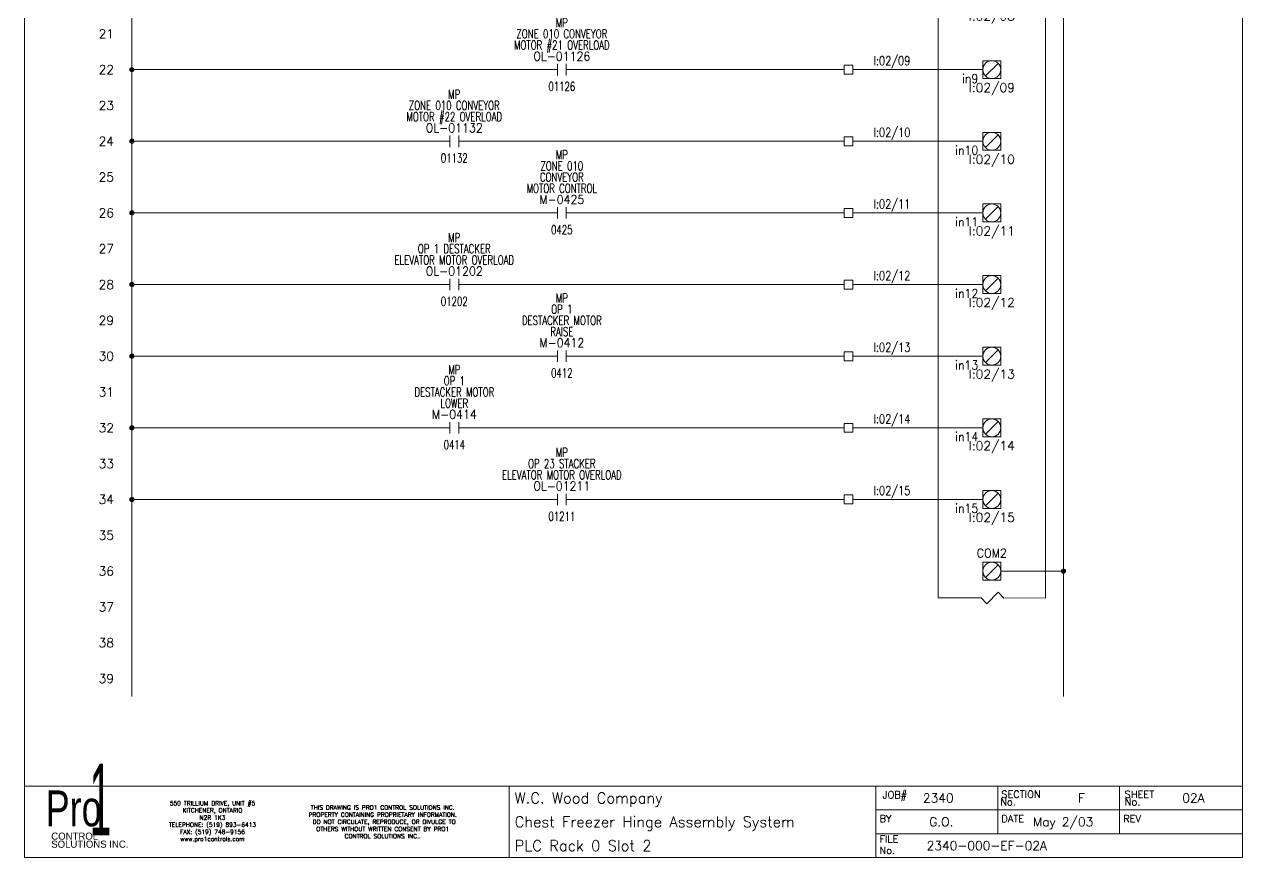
# Model space of a CAD drawing. Header units: inches. Extents: x 0 to 17, y 0 to 23.
# Drawn here: x 0 to 17, y 0 to 11.63 of the extents above; entities that cross this region are included whole.
import ezdxf
from ezdxf.enums import TextEntityAlignment as Align

# ---------------------------------------------------------------- set-up
doc = ezdxf.new("R2010")
doc.units = ezdxf.units.IN
doc.header["$MEASUREMENT"] = 0
doc.layers.get('0').update_dxf_attribs({"lineweight": 5})
for name, color, linetype, lineweight in [('BOARDER', 5, 'Continuous', 5), ('DESC', 1, 'Continuous', 5), ('DESCCHILD', 1, 'Continuous', 5), ('LOC', 252, 'Continuous', 5), ('MISC', 2, 'Continuous', 5), ('SYMS', 7, 'Continuous', 5), ('TAGS', 2, 'Continuous', 5), ('TERMS', 2, 'Continuous', 5), ('Title_Block_Info', 2, 'Continuous', 5), ('WIREFIXED', 3, 'Continuous', 5), ('WIRES', 7, 'Continuous', 5), ('XREFCHILD', 1, 'Continuous', 5)]:
    doc.layers.add(name, color=color, linetype=linetype, lineweight=lineweight)
doc.styles.add('SIVAN', font='sivan.TTF', dxfattribs={"height": 1})
doc.styles.add('STACCO', font='STAC222N.TTF', dxfattribs={"height": 1})
doc.styles.get("Standard").update_dxf_attribs({"font": 'romans.shx'})
doc.styles.add('WD', font='romans.shx')

# ---------------------------------------------------------------- blocks, each defined once
blk = doc.blocks.new('TB_P')
at = {"color": 5}
blk.add_line((6.764, 0), (6.764, 1), dxfattribs=at)
at = {"color": 5, "linetype": 'Continuous'}
blk.add_line((15.283, 1), (15.283, 0.667), dxfattribs=at)
blk.add_lwpolyline([(0, 0), (17, 0), (17, 23), (0, 23)], close=True, dxfattribs=at)
at = {"layer": 'BOARDER', "linetype": 'Continuous'}
for p, q in [((0, 1), (17, 1)), ((0, 1), (0, 0)), ((11.882, 1), (11.882, 0.667)), ((11.882, 1), (11.882, 0)), ((11.882, 1), (11.882, 0)), ((11.882, 1), (11.882, 0)), ((13.583, 1), (13.583, 0.667)), ((11.882, 0.667), (17, 0.667)), ((13.583, 0.667), (13.583, 0.333)), ((15.283, 0.667), (15.283, 0.333)), ((11.882, 0.333), (17, 0.333))]:
    blk.add_line(p, q, dxfattribs=at)
at = {"color": 5, "char_height": 0.06, "attachment_point": 5, "style": 'WD'}
for s, insert, width in [('550 TRILLIUM DRIVE, UNIT #5\\PKITCHENER, ONTARIO\\PN2R 1K3\\PTELEPHONE: (519) 893-6413\\PFAX: (519) 748-9156\\Pwww.pro1controls.com', (2.625, 0.5), 1.804), ('THIS DRAWING IS PRO1 CONTROL SOLUTIONS INC. PROPERTY CONTAINING PROPRIETARY INFORMATION.  DO NOT CIRCULATE, REPRODUCE, OR DIVULGE TO OTHERS WITHOUT WRITTEN CONSENT BY PRO1 CONTROL SOLUTIONS INC..', (5, 0.5), 2.264)]:
    blk.add_mtext(s, dxfattribs=dict(at, insert=insert, width=width))
at = {"color": 2, "linetype": 'Continuous', "style": 'WD', "flags": 1}
for tag, p in [('REV1_NO', (1.734, 3.29)), ('REV1_BY', (7.303, 3.29)), ('REV1_DATE', (9.562, 3.29)), ('REV2_NO', (1.734, 3.04)), ('REV2_BY', (7.303, 3.04)), ('REV2_DATE', (9.562, 3.04)), ('REV3_NO', (1.734, 2.79)), ('REV3_BY', (7.303, 2.79)), ('REV3_DATE', (9.562, 2.79)), ('REV4_NO', (1.734, 2.54)), ('REV4_BY', (7.303, 2.54)), ('REV4_DATE', (9.562, 2.54)), ('REV5_NO', (1.734, 2.29)), ('REV5_BY', (7.303, 2.29)), ('REV5_DATE', (9.562, 2.29)), ('REV6_NO', (1.734, 2.04)), ('REV6_BY', (7.303, 2.04)), ('REV6_DATE', (9.562, 2.04)), ('REV7_NO', (1.734, 1.79)), ('REV7_BY', (7.303, 1.79)), ('REV7_DATE', (9.562, 1.79)), ('REV8_NO', (1.734, 1.54)), ('REV8_BY', (7.303, 1.54)), ('REV8_DATE', (9.562, 1.54)), ('REV9_NO', (1.734, 1.29)), ('REV9_BY', (7.303, 1.29)), ('REV9_DATE', (9.562, 1.29))]:
    blk.add_attdef(tag, text='', height=0.15, dxfattribs=at).set_placement(p, align=Align.MIDDLE_CENTER)
for tag, p in [('REV1_CHANGE', (2.292, 3.29)), ('REV2_CHANGE', (2.292, 3.04)), ('REV3_CHANGE', (2.292, 2.79)), ('REV4_CHANGE', (2.292, 2.54)), ('REV5_CHANGE', (2.292, 2.29)), ('REV6_CHANGE', (2.292, 2.04)), ('REV7_CHANGE', (2.292, 1.79)), ('REV8_CHANGE', (2.292, 1.54)), ('REV9_CHANGE', (2.292, 1.29))]:
    blk.add_attdef(tag, text='', height=0.15, dxfattribs=at).set_placement(p, align=Align.MIDDLE_LEFT)
at = {"layer": 'BOARDER', "lineweight": 0}
for s, height, style, width, p in [('1', 1, 'SIVAN', 0.4, (1.062, 0.812)), ('Pro', 0.5, 'STACCO', 0.75, (0.688, 0.688))]:
    blk.add_text(s, height=height, dxfattribs=dict(at, style=style, width=width)).set_placement(p, align=Align.MIDDLE_CENTER)
at = {"layer": 'BOARDER', "linetype": 'Continuous', "style": 'WD'}
for s, p in [('JOB#', (11.976, 0.827)), ('SECTION', (13.633, 0.835)), ('SHEET', (15.354, 0.834)), ('No.', (13.617, 0.729)), ('No.', (15.354, 0.729)), ('BY', (11.933, 0.493)), ('DATE', (13.634, 0.493)), ('REV', (15.334, 0.493)), ('FILE', (11.932, 0.21)), ('No.', (11.932, 0.052))]:
    blk.add_text(s, height=0.1, dxfattribs=at).set_placement(p)
at = {"layer": 'BOARDER', "lineweight": 0, "style": 'STACCO'}
for s, p in [('CONTROL', (0.375, 0.3)), ('SOLUTIONS INC.', (0.375, 0.188))]:
    blk.add_text(s, height=0.1, dxfattribs=at).set_placement(p, align=Align.MIDDLE_LEFT)
at = {"layer": 'Title_Block_Info', "ltscale": 0.1}
for tag, p in [('CUSTOMER', (6.842, 0.833)), ('JOB DESCRIPTION LINE', (6.842, 0.5)), ('DRAWING DESCRIPTION', (6.842, 0.167))]:
    blk.add_attdef(tag, text='', height=0.15, dxfattribs=at).set_placement(p, align=Align.MIDDLE_LEFT)
at = {"layer": 'Title_Block_Info', "ltscale": 0.1, "style": 'WD'}
for tag, p in [('JOB #', (12.752, 0.833)), ('SEC. NO.', (14.75, 0.833)), ('SHT. NO.', (16.312, 0.833)), ('NAME', (12.795, 0.5)), ('DATE', (14.496, 0.5)), ('REV', (16.194, 0.5))]:
    blk.add_attdef(tag, text='', height=0.125, dxfattribs=at).set_placement(p, align=Align.MIDDLE_CENTER)
blk.add_attdef('FILE NUMBER', text='', height=0.125, dxfattribs=at).set_placement((12.591, 0.167), align=Align.MIDDLE_LEFT)
blk = doc.blocks.new('PLCIO_E9B3')
at = {"layer": 'SYMS'}
for p, q in [((0.75, 0.5), (-0.75, 0.5)), ((-0.75, 0.5), (-0.75, -17.375)), ((0.75, -17.375), (0.75, 0.5)), ((-0.125, 0.125), (0.125, 0.125)), ((-0.125, -0.125), (-0.125, 0.125)), ((0.088, 0.088), (-0.088, -0.088)), ((0.125, 0.125), (0.125, -0.125)), ((0.125, -0.125), (-0.125, -0.125)), ((-0.125, -0.875), (0.125, -0.875)), ((-0.125, -1.125), (-0.125, -0.875)), ((-0.125, -0.875), (0.125, -0.875)), ((-0.125, -1.125), (-0.125, -0.875)), ((0.088, -0.912), (-0.088, -1.088)), ((0.125, -0.875), (0.125, -1.125)), ((0.125, -0.875), (0.125, -1.125)), ((0.125, -1.125), (-0.125, -1.125)), ((0.125, -1.125), (-0.125, -1.125)), ((-0.125, -1.875), (0.125, -1.875)), ((-0.125, -2.125), (-0.125, -1.875)), ((-0.125, -1.875), (0.125, -1.875)), ((-0.125, -2.125), (-0.125, -1.875)), ((0.088, -1.912), (-0.088, -2.088)), ((0.125, -1.875), (0.125, -2.125)), ((0.125, -1.875), (0.125, -2.125)), ((0.125, -2.125), (-0.125, -2.125)), ((0.125, -2.125), (-0.125, -2.125)), ((-0.125, -2.875), (0.125, -2.875)), ((-0.125, -3.125), (-0.125, -2.875)), ((-0.125, -2.875), (0.125, -2.875)), ((-0.125, -3.125), (-0.125, -2.875)), ((0.125, -2.875), (0.125, -3.125)), ((0.125, -2.875), (0.125, -3.125)), ((0.088, -2.912), (-0.088, -3.088)), ((0.125, -3.125), (-0.125, -3.125)), ((0.125, -3.125), (-0.125, -3.125)), ((-0.125, -3.875), (0.125, -3.875)), ((-0.125, -4.125), (-0.125, -3.875)), ((-0.125, -3.875), (0.125, -3.875)), ((-0.125, -4.125), (-0.125, -3.875)), ((0.125, -3.875), (0.125, -4.125)), ((0.125, -3.875), (0.125, -4.125)), ((0.088, -3.912), (-0.088, -4.088)), ((0.125, -4.125), (-0.125, -4.125)), ((0.125, -4.125), (-0.125, -4.125)), ((-0.125, -4.875), (0.125, -4.875)), ((-0.125, -5.125), (-0.125, -4.875)), ((-0.125, -4.875), (0.125, -4.875)), ((-0.125, -5.125), (-0.125, -4.875)), ((0.088, -4.912), (-0.088, -5.088)), ((0.125, -4.875), (0.125, -5.125)), ((0.125, -4.875), (0.125, -5.125)), ((0.125, -5.125), (-0.125, -5.125)), ((0.125, -5.125), (-0.125, -5.125)), ((-0.125, -5.875), (0.125, -5.875)), ((-0.125, -6.125), (-0.125, -5.875)), ((-0.125, -5.875), (0.125, -5.875)), ((-0.125, -6.125), (-0.125, -5.875)), ((0.088, -5.912), (-0.088, -6.088)), ((0.125, -5.875), (0.125, -6.125)), ((0.125, -5.875), (0.125, -6.125)), ((0.125, -6.125), (-0.125, -6.125)), ((0.125, -6.125), (-0.125, -6.125)), ((-0.125, -6.875), (0.125, -6.875)), ((-0.125, -7.125), (-0.125, -6.875)), ((-0.125, -6.875), (0.125, -6.875)), ((-0.125, -7.125), (-0.125, -6.875)), ((0.088, -6.912), (-0.088, -7.088)), ((0.125, -6.875), (0.125, -7.125)), ((0.125, -6.875), (0.125, -7.125)), ((0.125, -7.125), (-0.125, -7.125)), ((0.125, -7.125), (-0.125, -7.125)), ((-0.125, -7.875), (0.125, -7.875)), ((-0.125, -8.125), (-0.125, -7.875)), ((-0.125, -7.875), (0.125, -7.875)), ((-0.125, -8.125), (-0.125, -7.875)), ((0.088, -7.912), (-0.088, -8.088)), ((0.125, -7.875), (0.125, -8.125)), ((0.125, -7.875), (0.125, -8.125)), ((0.125, -8.125), (-0.125, -8.125)), ((0.125, -8.125), (-0.125, -8.125)), ((-0.125, -8.875), (0.125, -8.875)), ((-0.125, -9.125), (-0.125, -8.875)), ((-0.125, -8.875), (0.125, -8.875)), ((-0.125, -9.125), (-0.125, -8.875)), ((0.088, -8.912), (-0.088, -9.088)), ((0.125, -8.875), (0.125, -9.125)), ((0.125, -8.875), (0.125, -9.125)), ((0.125, -9.125), (-0.125, -9.125)), ((0.125, -9.125), (-0.125, -9.125)), ((-0.125, -9.875), (0.125, -9.875)), ((-0.125, -10.125), (-0.125, -9.875)), ((-0.125, -9.875), (0.125, -9.875)), ((-0.125, -10.125), (-0.125, -9.875)), ((0.088, -9.912), (-0.088, -10.088)), ((0.125, -9.875), (0.125, -10.125)), ((0.125, -9.875), (0.125, -10.125)), ((0.125, -10.125), (-0.125, -10.125)), ((0.125, -10.125), (-0.125, -10.125)), ((-0.125, -10.875), (0.125, -10.875)), ((-0.125, -11.125), (-0.125, -10.875)), ((-0.125, -10.875), (0.125, -10.875)), ((-0.125, -11.125), (-0.125, -10.875)), ((0.125, -10.875), (0.125, -11.125)), ((0.125, -10.875), (0.125, -11.125)), ((0.088, -10.912), (-0.088, -11.088)), ((0.125, -11.125), (-0.125, -11.125)), ((0.125, -11.125), (-0.125, -11.125)), ((-0.125, -11.875), (0.125, -11.875)), ((-0.125, -12.125), (-0.125, -11.875)), ((-0.125, -11.875), (0.125, -11.875)), ((-0.125, -12.125), (-0.125, -11.875)), ((0.125, -11.875), (0.125, -12.125)), ((0.125, -11.875), (0.125, -12.125)), ((0.088, -11.912), (-0.088, -12.088)), ((0.125, -12.125), (-0.125, -12.125)), ((0.125, -12.125), (-0.125, -12.125)), ((-0.125, -12.875), (0.125, -12.875)), ((-0.125, -13.125), (-0.125, -12.875)), ((-0.125, -12.875), (0.125, -12.875)), ((-0.125, -13.125), (-0.125, -12.875)), ((0.088, -12.912), (-0.088, -13.088)), ((0.125, -12.875), (0.125, -13.125)), ((0.125, -12.875), (0.125, -13.125)), ((0.125, -13.125), (-0.125, -13.125)), ((0.125, -13.125), (-0.125, -13.125)), ((-0.125, -13.875), (0.125, -13.875)), ((-0.125, -14.125), (-0.125, -13.875)), ((-0.125, -13.875), (0.125, -13.875)), ((-0.125, -14.125), (-0.125, -13.875)), ((0.088, -13.912), (-0.088, -14.088)), ((0.125, -13.875), (0.125, -14.125)), ((0.125, -13.875), (0.125, -14.125)), ((0.125, -14.125), (-0.125, -14.125)), ((0.125, -14.125), (-0.125, -14.125)), ((-0.125, -14.875), (0.125, -14.875)), ((-0.125, -15.125), (-0.125, -14.875)), ((-0.125, -14.875), (0.125, -14.875)), ((-0.125, -15.125), (-0.125, -14.875)), ((0.088, -14.912), (-0.088, -15.088)), ((0.125, -14.875), (0.125, -15.125)), ((0.125, -14.875), (0.125, -15.125)), ((0.125, -15.125), (-0.125, -15.125)), ((0.125, -15.125), (-0.125, -15.125)), ((-0.125, -15.875), (0.125, -15.875)), ((-0.125, -16.125), (-0.125, -15.875)), ((-0.125, -15.875), (0.125, -15.875)), ((-0.125, -16.125), (-0.125, -15.875)), ((0.088, -15.912), (-0.088, -16.088)), ((0.125, -15.875), (0.125, -16.125)), ((0.125, -15.875), (0.125, -16.125)), ((0.125, -16.125), (-0.125, -16.125)), ((0.125, -16.125), (-0.125, -16.125)), ((-0.125, -16.875), (0.125, -16.875)), ((-0.125, -17.125), (-0.125, -16.875)), ((0.088, -16.912), (-0.088, -17.088)), ((0.125, -16.875), (0.125, -17.125)), ((0.125, -17.125), (-0.125, -17.125)), ((-0.07, -17.455), (0.089, -17.296)), ((0.089, -17.296), (0.169, -17.376)), ((-0.75, -17.375), (-0.15, -17.375)), ((-0.15, -17.375), (-0.07, -17.455)), ((0.169, -17.376), (0.75, -17.375))]:
    blk.add_line(p, q, dxfattribs=at)
for centre in [(0, 0), (0, -1), (0, -2), (0, -3), (0, -4), (0, -5), (0, -6), (0, -7), (0, -8), (0, -9), (0, -10), (0, -11), (0, -12), (0, -13), (0, -14), (0, -15), (0, -16), (0, -17)]:
    blk.add_circle(centre, 0.125, dxfattribs=at)
at = {"layer": 'SYMS', "style": 'WD'}
for tag, width, p in [('INST', 0.8, (0, 1.482)), ('LOC', 0.8, (0, 1.312)), ('MFG', 0.8, (0, 1.156)), ('CAT', 0.9, (0, 1)), ('DESC', 0.8, (0, 0.53)), ('TERM01', 0.9, (0, 0.156)), ('TERM02', 0.9, (0, -0.812)), ('TERM03', 0.9, (0, -1.812)), ('TERM04', 0.9, (0, -2.812)), ('TERM05', 0.9, (0, -3.812)), ('TERM06', 0.9, (0, -4.812)), ('TERM07', 0.9, (0, -5.812)), ('TERM08', 0.9, (0, -6.812)), ('TERM09', 0.9, (0, -7.812)), ('TERM10', 0.9, (0, -8.812)), ('TERM11', 0.9, (0, -9.812)), ('TERM12', 0.9, (0, -10.812)), ('TERM13', 0.9, (0, -11.812)), ('TERM14', 0.9, (0, -12.812)), ('TERM15', 0.9, (0, -13.812)), ('TERM16', 0.9, (0, -14.812)), ('TERM17', 0.9, (0, -15.812)), ('TERM18', 0.9, (0, -16.812))]:
    blk.add_attdef(tag, text='', height=0.125, dxfattribs=dict(at, width=width)).set_placement(p, align=Align.CENTER)
at = {"layer": 'SYMS', "linetype": 'Continuous', "style": 'WD', "flags": 9}
blk.add_attdef('ASSYCODE', text='', height=0.01, dxfattribs=at).set_placement((0.23, 1.071), align=Align.CENTER)
at = {"layer": 'SYMS', "style": 'WD'}
for tag, p in [('LINE1', (0, 0.844)), ('LINE2', (0, 0.688)), ('TAG', (0, 0.322))]:
    blk.add_attdef(tag, text='', height=0.125, dxfattribs=at).set_placement(p, align=Align.CENTER)
at = {"layer": 'SYMS', "style": 'WD', "flags": 1}
for tag, p in [('X1TERM01', (0.125, 0)), ('X4TERM02', (-0.125, -1)), ('X4TERM03', (-0.125, -2)), ('X4TERM04', (-0.125, -3)), ('X4TERM05', (-0.125, -4)), ('X4TERM06', (-0.125, -5)), ('X4TERM07', (-0.125, -6)), ('X4TERM08', (-0.125, -7)), ('X4TERM09', (-0.125, -8)), ('X4TERM10', (-0.125, -9)), ('X4TERM11', (-0.125, -10)), ('X4TERM12', (-0.125, -11)), ('X4TERM13', (-0.125, -12)), ('X4TERM14', (-0.125, -13)), ('X4TERM15', (-0.125, -14)), ('X4TERM16', (-0.125, -15)), ('X4TERM17', (-0.125, -16)), ('X1TERM18', (0.125, -17))]:
    blk.add_attdef(tag, p, '', height=0.01, dxfattribs=at)
at = {"layer": 'SYMS', "style": 'WD', "width": 0.9}
for tag, p in [('TERMDESC01', (0.188, -0.062)), ('TERMDESC18', (0.188, -17.062))]:
    blk.add_attdef(tag, text='', height=0.125, dxfattribs=at).set_placement(p, align=Align.TOP_LEFT)
for tag, p in [('DESCA02', (1.25, -0.969)), ('DESCB02', (1.25, -1.125)), ('DESCC02', (1.25, -1.281)), ('DESCD02', (1.25, -1.438)), ('DESCE02', (1.25, -1.594)), ('DESCA03', (1.25, -1.969)), ('DESCB03', (1.25, -2.125)), ('DESCC03', (1.25, -2.281)), ('DESCD03', (1.25, -2.438)), ('DESCE03', (1.25, -2.594)), ('DESCA04', (1.25, -2.969)), ('DESCB04', (1.25, -3.125)), ('DESCC04', (1.25, -3.281)), ('DESCD04', (1.25, -3.438)), ('DESCE04', (1.25, -3.594)), ('DESCA05', (1.25, -3.969)), ('DESCB05', (1.25, -4.125)), ('DESCC05', (1.25, -4.281)), ('DESCD05', (1.25, -4.438)), ('DESCE05', (1.25, -4.594)), ('DESCA06', (1.25, -4.969)), ('DESCB06', (1.25, -5.125)), ('DESCC06', (1.25, -5.281)), ('DESCD06', (1.25, -5.438)), ('DESCE06', (1.25, -5.594)), ('DESCA07', (1.25, -5.969)), ('DESCB07', (1.25, -6.125)), ('DESCC07', (1.25, -6.281)), ('DESCD07', (1.25, -6.438)), ('DESCE07', (1.25, -6.594)), ('DESCA08', (1.25, -6.969)), ('DESCB08', (1.25, -7.125)), ('DESCC08', (1.25, -7.281)), ('DESCD08', (1.25, -7.438)), ('DESCE08', (1.25, -7.594)), ('DESCA09', (1.25, -7.969)), ('DESCB09', (1.25, -8.125)), ('DESCC09', (1.25, -8.281)), ('DESCD09', (1.25, -8.438)), ('DESCE09', (1.25, -8.594)), ('DESCA10', (1.25, -8.969)), ('DESCB10', (1.25, -9.125)), ('DESCC10', (1.25, -9.281)), ('DESCD10', (1.25, -9.438)), ('DESCE10', (1.25, -9.594)), ('DESCA11', (1.25, -9.969)), ('DESCB11', (1.25, -10.125)), ('DESCC11', (1.25, -10.281)), ('DESCD11', (1.25, -10.438)), ('DESCE11', (1.25, -10.594)), ('DESCA12', (1.25, -10.969)), ('DESCB12', (1.25, -11.125)), ('DESCC12', (1.25, -11.281)), ('DESCD12', (1.25, -11.438)), ('DESCE12', (1.25, -11.594)), ('DESCA13', (1.25, -11.969)), ('DESCB13', (1.25, -12.125)), ('DESCC13', (1.25, -12.281)), ('DESCD13', (1.25, -12.438)), ('DESCE13', (1.25, -12.594)), ('DESCA14', (1.25, -12.969)), ('DESCB14', (1.25, -13.125)), ('DESCC14', (1.25, -13.281)), ('DESCD14', (1.25, -13.438)), ('DESCE14', (1.25, -13.594)), ('DESCA15', (1.25, -13.969)), ('DESCB15', (1.25, -14.125)), ('DESCC15', (1.25, -14.281)), ('DESCD15', (1.25, -14.438)), ('DESCE15', (1.25, -14.594)), ('DESCA16', (1.25, -14.969)), ('DESCB16', (1.25, -15.125)), ('DESCC16', (1.25, -15.281)), ('DESCD16', (1.25, -15.438)), ('DESCE16', (1.25, -15.594)), ('DESCA17', (1.25, -15.969)), ('DESCB17', (1.25, -16.125)), ('DESCC17', (1.25, -16.281)), ('DESCD17', (1.25, -16.438)), ('DESCE17', (1.25, -16.594))]:
    blk.add_attdef(tag, p, '', height=0.125, dxfattribs=at)
for tag, p in [('TERMDESC02', (-0.188, -1.062)), ('TERMDESC03', (-0.188, -2.062)), ('TERMDESC04', (-0.188, -3.062)), ('TERMDESC05', (-0.188, -4.062)), ('TERMDESC06', (-0.188, -5.062)), ('TERMDESC07', (-0.188, -6.062)), ('TERMDESC08', (-0.188, -7.062)), ('TERMDESC09', (-0.188, -8.062)), ('TERMDESC10', (-0.188, -9.062)), ('TERMDESC11', (-0.188, -10.062)), ('TERMDESC12', (-0.188, -11.062)), ('TERMDESC13', (-0.188, -12.062)), ('TERMDESC14', (-0.188, -13.062)), ('TERMDESC15', (-0.188, -14.062)), ('TERMDESC16', (-0.188, -15.062)), ('TERMDESC17', (-0.188, -16.062))]:
    blk.add_attdef(tag, text='', height=0.125, dxfattribs=at).set_placement(p, align=Align.TOP_RIGHT)
at = {"layer": 'SYMS', "style": 'WD'}
for tag, p in [('TAGA02', (0, -1.188)), ('TAGA03', (0, -2.188)), ('TAGA04', (0, -3.188)), ('TAGA05', (0, -4.188)), ('TAGA06', (0, -5.188)), ('TAGA07', (0, -6.188)), ('TAGA08', (0, -7.188)), ('TAGA09', (0, -8.188)), ('TAGA10', (0, -9.188)), ('TAGA11', (0, -10.188)), ('TAGA12', (0, -11.188)), ('TAGA13', (0, -12.188)), ('TAGA14', (0, -13.188)), ('TAGA15', (0, -14.188)), ('TAGA16', (0, -15.188)), ('TAGA17', (0, -16.188))]:
    blk.add_attdef(tag, text='', height=0.125, dxfattribs=at).set_placement(p, align=Align.TOP_CENTER)
blk = doc.blocks.new('HOL21I')
at = {"linetype": 'Continuous'}
for p, q in [((-0.062, 0.08), (-0.062, -0.08)), ((0.062, 0.08), (0.062, -0.08))]:
    blk.add_line(p, q, dxfattribs=at)
at = {"style": 'WD'}
for tag, width, p in [('LOC', 0.7, (0, 0.594)), ('DESC1', 0.7, (0, 0.438)), ('DESC2', 0.7, (0, 0.281)), ('TAG2', 0.9, (0, 0.125)), ('XREF', 0.7, (0, -0.297)), ('INST', 0.7, (0, -0.438))]:
    blk.add_attdef(tag, text='', height=0.125, dxfattribs=dict(at, width=width)).set_placement(p, align=Align.CENTER)
for tag, p in [('X2LINK', (0, 0.25)), ('X8LINK', (0, -0.172))]:
    blk.add_attdef(tag, p, '', height=0.01, dxfattribs=at)
for tag, p, flags in [('X4TERM01', (-0.062, 0), 1), ('X1TERM02', (0.062, 0), 1), ('FAMILY', (0.097, 0.053), 9), ('CONTACT', (0.097, 0.036), 1)]:
    blk.add_attdef(tag, p, '', height=0.01, dxfattribs=dict(at, flags=flags))
at = {"linetype": 'Continuous', "style": 'WD', "flags": 8}
blk.add_attdef('TERM01', text='', height=0.125, dxfattribs=at).set_placement((-0.125, -0.016), align=Align.TOP_RIGHT)
blk.add_attdef('TERM02', text='', height=0.125, dxfattribs=at).set_placement((0.125, -0.016), align=Align.TOP_LEFT)
blk = doc.blocks.new('WDDOT')
for radius in [0.03, 0.0187, 0.00929]:
    blk.add_circle((0, 0), radius)
blk = doc.blocks.new('HT0_01')
for p, q in [((-0.0625, 0.0625), (0.0625, 0.0625)), ((-0.0625, -0.0625), (-0.0625, 0.0625)), ((0.0625, 0.0625), (0.0625, -0.0625)), ((0.0625, -0.0625), (-0.0625, -0.0625))]:
    blk.add_line(p, q)
at = {"style": 'WD', "flags": 1}
for tag, p in [('X4TERM01', (-0.0625, 0)), ('X2TERM01', (0, 0.0625)), ('X1TERM01', (0.0625, 0)), ('X8TERM01', (0, -0.0625))]:
    blk.add_attdef(tag, p, '', height=0.01, dxfattribs=at)
blk = doc.blocks.new('WD_WNH')
at = {"linetype": 'Continuous', "style": 'WD', "width": 0.8}
blk.add_attdef('WIRENO', text='', height=0.125, dxfattribs=at).set_placement((0, 0.0625), align=Align.CENTER)
blk = doc.blocks.new('HMS21')
at = {"linetype": 'Continuous'}
for p, q in [((-0.062, 0.08), (-0.062, -0.08)), ((0.062, 0.08), (0.062, -0.08))]:
    blk.add_line(p, q, dxfattribs=at)
at = {"style": 'WD'}
for tag, width, p in [('LOC', 0.7, (0, 0.75)), ('DESC1', 0.7, (0, 0.594)), ('DESC2', 0.7, (0, 0.437)), ('DESC3', 0.7, (0, 0.281)), ('TAG2', 0.9, (0, 0.125)), ('XREF', 0.7, (0, -0.297)), ('INST', 0.7, (0, -0.438))]:
    blk.add_attdef(tag, text='', height=0.125, dxfattribs=dict(at, width=width)).set_placement(p, align=Align.CENTER)
for tag, p, flags in [('X4TERM01', (-0.062, 0), 1), ('X1TERM02', (0.062, 0), 1), ('FAMILY', (0.097, 0.053), 9), ('CONTACT', (0.097, 0.036), 1)]:
    blk.add_attdef(tag, p, '', height=0.01, dxfattribs=dict(at, flags=flags))
for tag, p in [('X2LINK', (0, 0.125)), ('X8LINK', (0, -0.125))]:
    blk.add_attdef(tag, p, '', height=0.01, dxfattribs=at)
at = {"linetype": 'Continuous', "style": 'WD', "flags": 8}
blk.add_attdef('TERM01', text='', height=0.125, dxfattribs=at).set_placement((-0.125, -0.031), align=Align.TOP_RIGHT)
blk.add_attdef('TERM02', text='', height=0.125, dxfattribs=at).set_placement((0.125, -0.031), align=Align.TOP_LEFT)

msp = doc.modelspace()

# ---------------------------------------------------------------- linework, layer by layer
at = {"layer": 'WIRES'}
for p, q in [((1.5, 22.25), (1.5, 2.25)), ((14.5, 22.25), (14.5, 2.25)), ((1.5, 11), (7.438, 11)), ((7.563, 11), (11.438, 11)), ((11.562, 11), (13.375, 11)), ((1.5, 10), (5.937, 10)), ((6.062, 10), (11.438, 10)), ((11.562, 10), (13.375, 10)), ((1.5, 9), (7.438, 9)), ((7.563, 9), (11.438, 9)), ((11.562, 9), (13.375, 9)), ((1.5, 8), (5.937, 8)), ((6.062, 8), (11.438, 8)), ((11.562, 8), (13.375, 8)), ((1.5, 7), (7.438, 7)), ((7.563, 7), (11.438, 7)), ((11.562, 7), (13.375, 7)), ((1.5, 6), (5.937, 6)), ((6.062, 6), (11.438, 6)), ((11.562, 6), (13.375, 6)), ((1.5, 5), (7.438, 5)), ((7.563, 5), (11.438, 5)), ((11.562, 5), (13.375, 5)), ((13.625, 4), (14.5, 4))]:
    msp.add_line(p, q, dxfattribs=at)

# ---------------------------------------------------------------- block references
ref = msp.add_blockref('TB_P', (0, 0))
ref.add_attrib('CUSTOMER', 'W.C. Wood Company', dxfattribs={"layer": 'MISC', "ltscale": 0.1, "height": 0.15}).set_placement((6.842, 0.833), align=Align.MIDDLE_LEFT)
ref.add_attrib('JOB DESCRIPTION LINE', 'Chest Freezer Hinge Assembly System', dxfattribs={"layer": 'MISC', "ltscale": 0.1, "height": 0.15}).set_placement((6.842, 0.5), align=Align.MIDDLE_LEFT)
ref.add_attrib('DRAWING DESCRIPTION', 'PLC Rack 0 Slot 2', dxfattribs={"layer": 'MISC', "ltscale": 0.1, "height": 0.15}).set_placement((6.842, 0.167), align=Align.MIDDLE_LEFT)
ref.add_attrib('JOB #', '2340', dxfattribs={"layer": 'MISC', "ltscale": 0.1, "height": 0.125, "style": 'WD'}).set_placement((12.752, 0.833), align=Align.MIDDLE_CENTER)
ref.add_attrib('SEC. NO.', 'F', dxfattribs={"layer": 'MISC', "ltscale": 0.1, "height": 0.125, "style": 'WD'}).set_placement((14.75, 0.833), align=Align.MIDDLE_CENTER)
ref.add_attrib('SHT. NO.', '02A', dxfattribs={"layer": 'MISC', "ltscale": 0.1, "height": 0.125, "style": 'WD'}).set_placement((16.312, 0.833), align=Align.MIDDLE_CENTER)
ref.add_attrib('FILE NUMBER', '2340-000-EF-02A', dxfattribs={"layer": 'MISC', "ltscale": 0.1, "height": 0.125, "style": 'WD'}).set_placement((12.591, 0.167), align=Align.MIDDLE_LEFT)
ref.add_attrib('NAME', 'G.O.', dxfattribs={"layer": 'MISC', "ltscale": 0.1, "height": 0.125, "style": 'WD'}).set_placement((12.795, 0.5), align=Align.MIDDLE_CENTER)
ref.add_attrib('DATE', 'May 2/03', dxfattribs={"layer": 'MISC', "ltscale": 0.1, "height": 0.125, "style": 'WD'}).set_placement((14.496, 0.5), align=Align.MIDDLE_CENTER)
ref = msp.add_blockref('PLCIO_E9B3', (13.5, 21))
ref.add_attrib('TERMDESC01', 'COM1', dxfattribs={"layer": 'TERMS', "height": 0.125, "style": 'WD', "width": 0.9}).set_placement((13.688, 20.938), align=Align.TOP_LEFT)
ref.add_attrib('CAT', '1746-IB32', dxfattribs={"layer": 'MISC', "height": 0.125, "style": 'WD', "width": 0.9}).set_placement((13.5, 22), align=Align.CENTER)
ref.add_attrib('TAG', 'R0/S2', dxfattribs={"layer": 'TAGS', "height": 0.125, "style": 'WD'}).set_placement((13.5, 21.322), align=Align.CENTER)
ref.add_attrib('LINE1', 'RACK 0', dxfattribs={"layer": 'MISC', "height": 0.125, "style": 'WD'}).set_placement((13.5, 21.844), align=Align.CENTER)
ref.add_attrib('DESC', '24VDC INPUTS', dxfattribs={"layer": 'DESC', "height": 0.125, "style": 'WD', "width": 0.8}).set_placement((13.5, 21.53), align=Align.CENTER)
ref.add_attrib('LINE2', 'SLOT 2', dxfattribs={"layer": 'MISC', "height": 0.125, "style": 'WD'}).set_placement((13.5, 21.688), align=Align.CENTER)
ref.add_attrib('MFG', 'AB', dxfattribs={"layer": 'MISC', "height": 0.125, "style": 'WD', "width": 0.8}).set_placement((13.5, 22.156), align=Align.CENTER)
ref.add_attrib('LOC', 'MP', dxfattribs={"layer": 'LOC', "height": 0.125, "style": 'WD', "width": 0.8}).set_placement((13.5, 22.312), align=Align.CENTER)
ref.add_attrib('TAGA02', 'I:02/00', dxfattribs={"layer": 'TAGS', "height": 0.125, "style": 'WD'}).set_placement((13.5, 19.812), align=Align.TOP_CENTER)
ref.add_attrib('TERMDESC02', 'in0', dxfattribs={"layer": 'TERMS', "height": 0.125, "style": 'WD', "width": 0.9}).set_placement((13.312, 19.938), align=Align.TOP_RIGHT)
ref.add_attrib('TAGA03', 'I:02/01', dxfattribs={"layer": 'TAGS', "height": 0.125, "style": 'WD'}).set_placement((13.5, 18.812), align=Align.TOP_CENTER)
ref.add_attrib('TERMDESC03', 'in1', dxfattribs={"layer": 'TERMS', "height": 0.125, "style": 'WD', "width": 0.9}).set_placement((13.312, 18.938), align=Align.TOP_RIGHT)
ref.add_attrib('TAGA04', 'I:02/02', dxfattribs={"layer": 'TAGS', "height": 0.125, "style": 'WD'}).set_placement((13.5, 17.812), align=Align.TOP_CENTER)
ref.add_attrib('TERMDESC04', 'in2', dxfattribs={"layer": 'TERMS', "height": 0.125, "style": 'WD', "width": 0.9}).set_placement((13.312, 17.938), align=Align.TOP_RIGHT)
ref.add_attrib('TAGA05', 'I:02/03', dxfattribs={"layer": 'TAGS', "height": 0.125, "style": 'WD'}).set_placement((13.5, 16.812), align=Align.TOP_CENTER)
ref.add_attrib('TERMDESC05', 'in3', dxfattribs={"layer": 'TERMS', "height": 0.125, "style": 'WD', "width": 0.9}).set_placement((13.312, 16.938), align=Align.TOP_RIGHT)
ref.add_attrib('TAGA06', 'I:02/04', dxfattribs={"layer": 'TAGS', "height": 0.125, "style": 'WD'}).set_placement((13.5, 15.812), align=Align.TOP_CENTER)
ref.add_attrib('TERMDESC06', 'in4', dxfattribs={"layer": 'TERMS', "height": 0.125, "style": 'WD', "width": 0.9}).set_placement((13.312, 15.938), align=Align.TOP_RIGHT)
ref.add_attrib('TAGA07', 'I:02/05', dxfattribs={"layer": 'TAGS', "height": 0.125, "style": 'WD'}).set_placement((13.5, 14.812), align=Align.TOP_CENTER)
ref.add_attrib('TERMDESC07', 'in5', dxfattribs={"layer": 'TERMS', "height": 0.125, "style": 'WD', "width": 0.9}).set_placement((13.312, 14.938), align=Align.TOP_RIGHT)
ref.add_attrib('TAGA08', 'I:02/06', dxfattribs={"layer": 'TAGS', "height": 0.125, "style": 'WD'}).set_placement((13.5, 13.812), align=Align.TOP_CENTER)
ref.add_attrib('TERMDESC08', 'in6', dxfattribs={"layer": 'TERMS', "height": 0.125, "style": 'WD', "width": 0.9}).set_placement((13.312, 13.938), align=Align.TOP_RIGHT)
ref.add_attrib('TAGA09', 'I:02/07', dxfattribs={"layer": 'TAGS', "height": 0.125, "style": 'WD'}).set_placement((13.5, 12.812), align=Align.TOP_CENTER)
ref.add_attrib('TERMDESC09', 'in7', dxfattribs={"layer": 'TERMS', "height": 0.125, "style": 'WD', "width": 0.9}).set_placement((13.312, 12.938), align=Align.TOP_RIGHT)
ref.add_attrib('TAGA10', 'I:02/08', dxfattribs={"layer": 'TAGS', "height": 0.125, "style": 'WD'}).set_placement((13.5, 11.812), align=Align.TOP_CENTER)
ref.add_attrib('TERMDESC10', 'in8', dxfattribs={"layer": 'TERMS', "height": 0.125, "style": 'WD', "width": 0.9}).set_placement((13.312, 11.938), align=Align.TOP_RIGHT)
ref.add_attrib('TAGA11', 'I:02/09', dxfattribs={"layer": 'TAGS', "height": 0.125, "style": 'WD'}).set_placement((13.5, 10.812), align=Align.TOP_CENTER)
ref.add_attrib('TERMDESC11', 'in9', dxfattribs={"layer": 'TERMS', "height": 0.125, "style": 'WD', "width": 0.9}).set_placement((13.312, 10.938), align=Align.TOP_RIGHT)
ref.add_attrib('TAGA12', 'I:02/10', dxfattribs={"layer": 'TAGS', "height": 0.125, "style": 'WD'}).set_placement((13.5, 9.812), align=Align.TOP_CENTER)
ref.add_attrib('TERMDESC12', 'in10', dxfattribs={"layer": 'TERMS', "height": 0.125, "style": 'WD', "width": 0.9}).set_placement((13.312, 9.938), align=Align.TOP_RIGHT)
ref.add_attrib('TAGA13', 'I:02/11', dxfattribs={"layer": 'TAGS', "height": 0.125, "style": 'WD'}).set_placement((13.5, 8.812), align=Align.TOP_CENTER)
ref.add_attrib('TERMDESC13', 'in11', dxfattribs={"layer": 'TERMS', "height": 0.125, "style": 'WD', "width": 0.9}).set_placement((13.312, 8.938), align=Align.TOP_RIGHT)
ref.add_attrib('TAGA14', 'I:02/12', dxfattribs={"layer": 'TAGS', "height": 0.125, "style": 'WD'}).set_placement((13.5, 7.812), align=Align.TOP_CENTER)
ref.add_attrib('TERMDESC14', 'in12', dxfattribs={"layer": 'TERMS', "height": 0.125, "style": 'WD', "width": 0.9}).set_placement((13.312, 7.938), align=Align.TOP_RIGHT)
ref.add_attrib('TAGA15', 'I:02/13', dxfattribs={"layer": 'TAGS', "height": 0.125, "style": 'WD'}).set_placement((13.5, 6.812), align=Align.TOP_CENTER)
ref.add_attrib('TERMDESC15', 'in13', dxfattribs={"layer": 'TERMS', "height": 0.125, "style": 'WD', "width": 0.9}).set_placement((13.312, 6.938), align=Align.TOP_RIGHT)
ref.add_attrib('TAGA16', 'I:02/14', dxfattribs={"layer": 'TAGS', "height": 0.125, "style": 'WD'}).set_placement((13.5, 5.812), align=Align.TOP_CENTER)
ref.add_attrib('TERMDESC16', 'in14', dxfattribs={"layer": 'TERMS', "height": 0.125, "style": 'WD', "width": 0.9}).set_placement((13.312, 5.938), align=Align.TOP_RIGHT)
ref.add_attrib('TAGA17', 'I:02/15', dxfattribs={"layer": 'TAGS', "height": 0.125, "style": 'WD'}).set_placement((13.5, 4.812), align=Align.TOP_CENTER)
ref.add_attrib('TERMDESC17', 'in15', dxfattribs={"layer": 'TERMS', "height": 0.125, "style": 'WD', "width": 0.9}).set_placement((13.312, 4.938), align=Align.TOP_RIGHT)
ref.add_attrib('TERM18', 'COM2', dxfattribs={"layer": 'TERMS', "height": 0.125, "style": 'WD', "width": 0.9}).set_placement((13.5, 4.188), align=Align.CENTER)
at = {"layer": 'SYMS'}
ref = msp.add_blockref('HOL21I', (7.5, 11), dxfattribs=at)
ref.add_attrib('TAG2', 'OL-01126', dxfattribs={"layer": 'TAGS', "height": 0.125, "style": 'WD', "width": 0.9}).set_placement((7.5, 11.125), align=Align.CENTER)
ref.add_attrib('DESC1', 'ZONE 010 CONVEYOR', dxfattribs={"layer": 'DESCCHILD', "height": 0.125, "style": 'WD', "width": 0.7}).set_placement((7.5, 11.438), align=Align.CENTER)
ref.add_attrib('DESC2', 'MOTOR #21 OVERLOAD', dxfattribs={"layer": 'DESCCHILD', "height": 0.125, "style": 'WD', "width": 0.7}).set_placement((7.5, 11.281), align=Align.CENTER)
ref.add_attrib('XREF', '01126', dxfattribs={"layer": 'XREFCHILD', "height": 0.125, "style": 'WD', "width": 0.7}).set_placement((7.5, 10.703), align=Align.CENTER)
ref.add_attrib('LOC', 'MP', dxfattribs={"layer": 'LOC', "height": 0.125, "style": 'WD', "width": 0.7}).set_placement((7.5, 11.594), align=Align.CENTER)
for name, p in [('HT0_01', (11.5, 11)), ('WDDOT', (1.5, 11)), ('HT0_01', (11.5, 10)), ('WDDOT', (1.5, 10)), ('WDDOT', (1.5, 9)), ('HT0_01', (11.5, 9)), ('WDDOT', (1.5, 8)), ('HT0_01', (11.5, 8)), ('WDDOT', (1.5, 7)), ('HT0_01', (11.5, 7)), ('WDDOT', (1.5, 6)), ('HT0_01', (11.5, 6)), ('WDDOT', (1.5, 5)), ('HT0_01', (11.5, 5)), ('WDDOT', (14.5, 4))]:
    msp.add_blockref(name, p, dxfattribs=at)
ref = msp.add_blockref('HOL21I', (5.999, 10), dxfattribs=at)
ref.add_attrib('TAG2', 'OL-01132', dxfattribs={"layer": 'TAGS', "height": 0.125, "style": 'WD', "width": 0.9}).set_placement((5.999, 10.125), align=Align.CENTER)
ref.add_attrib('DESC1', 'ZONE 010 CONVEYOR', dxfattribs={"layer": 'DESCCHILD', "height": 0.125, "style": 'WD', "width": 0.7}).set_placement((5.999, 10.438), align=Align.CENTER)
ref.add_attrib('DESC2', 'MOTOR #22 OVERLOAD', dxfattribs={"layer": 'DESCCHILD', "height": 0.125, "style": 'WD', "width": 0.7}).set_placement((5.999, 10.281), align=Align.CENTER)
ref.add_attrib('XREF', '01132', dxfattribs={"layer": 'XREFCHILD', "height": 0.125, "style": 'WD', "width": 0.7}).set_placement((5.999, 9.703), align=Align.CENTER)
ref.add_attrib('LOC', 'MP', dxfattribs={"layer": 'LOC', "height": 0.125, "style": 'WD', "width": 0.7}).set_placement((5.999, 10.594), align=Align.CENTER)
ref = msp.add_blockref('HMS21', (7.5, 9), dxfattribs=at)
ref.add_attrib('TAG2', 'M-0425', dxfattribs={"layer": 'TAGS', "height": 0.125, "style": 'WD', "width": 0.9}).set_placement((7.5, 9.125), align=Align.CENTER)
ref.add_attrib('DESC1', 'ZONE 010', dxfattribs={"layer": 'DESCCHILD', "height": 0.125, "style": 'WD', "width": 0.7}).set_placement((7.5, 9.594), align=Align.CENTER)
ref.add_attrib('DESC2', 'CONVEYOR', dxfattribs={"layer": 'DESCCHILD', "height": 0.125, "style": 'WD', "width": 0.7}).set_placement((7.5, 9.437), align=Align.CENTER)
ref.add_attrib('XREF', '0425', dxfattribs={"layer": 'XREFCHILD', "height": 0.125, "style": 'WD', "width": 0.7}).set_placement((7.5, 8.703), align=Align.CENTER)
ref.add_attrib('LOC', 'MP', dxfattribs={"layer": 'LOC', "height": 0.125, "style": 'WD', "width": 0.7}).set_placement((7.5, 9.75), align=Align.CENTER)
ref.add_attrib('DESC3', 'MOTOR CONTROL', dxfattribs={"layer": 'DESCCHILD', "height": 0.125, "style": 'WD', "width": 0.7}).set_placement((7.5, 9.281), align=Align.CENTER)
ref = msp.add_blockref('HOL21I', (5.999, 8), dxfattribs=at)
ref.add_attrib('TAG2', 'OL-01202', dxfattribs={"layer": 'TAGS', "height": 0.125, "style": 'WD', "width": 0.9}).set_placement((5.999, 8.125), align=Align.CENTER)
ref.add_attrib('DESC1', 'OP 1 DESTACKER', dxfattribs={"layer": 'DESCCHILD', "height": 0.125, "style": 'WD', "width": 0.7}).set_placement((5.999, 8.438), align=Align.CENTER)
ref.add_attrib('DESC2', 'ELEVATOR MOTOR OVERLOAD', dxfattribs={"layer": 'DESCCHILD', "height": 0.125, "style": 'WD', "width": 0.7}).set_placement((5.999, 8.281), align=Align.CENTER)
ref.add_attrib('XREF', '01202', dxfattribs={"layer": 'XREFCHILD', "height": 0.125, "style": 'WD', "width": 0.7}).set_placement((5.999, 7.703), align=Align.CENTER)
ref.add_attrib('LOC', 'MP', dxfattribs={"layer": 'LOC', "height": 0.125, "style": 'WD', "width": 0.7}).set_placement((5.999, 8.594), align=Align.CENTER)
ref = msp.add_blockref('HMS21', (7.5, 7), dxfattribs=at)
ref.add_attrib('TAG2', 'M-0412', dxfattribs={"layer": 'TAGS', "height": 0.125, "style": 'WD', "width": 0.9}).set_placement((7.5, 7.125), align=Align.CENTER)
ref.add_attrib('DESC1', 'OP 1', dxfattribs={"layer": 'DESCCHILD', "height": 0.125, "style": 'WD', "width": 0.7}).set_placement((7.5, 7.594), align=Align.CENTER)
ref.add_attrib('DESC2', 'DESTACKER MOTOR', dxfattribs={"layer": 'DESCCHILD', "height": 0.125, "style": 'WD', "width": 0.7}).set_placement((7.5, 7.437), align=Align.CENTER)
ref.add_attrib('XREF', '0412', dxfattribs={"layer": 'XREFCHILD', "height": 0.125, "style": 'WD', "width": 0.7}).set_placement((7.5, 6.703), align=Align.CENTER)
ref.add_attrib('LOC', 'MP', dxfattribs={"layer": 'LOC', "height": 0.125, "style": 'WD', "width": 0.7}).set_placement((7.5, 7.75), align=Align.CENTER)
ref.add_attrib('DESC3', 'RAISE', dxfattribs={"layer": 'DESCCHILD', "height": 0.125, "style": 'WD', "width": 0.7}).set_placement((7.5, 7.281), align=Align.CENTER)
ref = msp.add_blockref('HMS21', (6, 6), dxfattribs=at)
ref.add_attrib('TAG2', 'M-0414', dxfattribs={"layer": 'TAGS', "height": 0.125, "style": 'WD', "width": 0.9}).set_placement((6, 6.125), align=Align.CENTER)
ref.add_attrib('DESC1', 'OP 1', dxfattribs={"layer": 'DESCCHILD', "height": 0.125, "style": 'WD', "width": 0.7}).set_placement((6, 6.594), align=Align.CENTER)
ref.add_attrib('DESC2', 'DESTACKER MOTOR', dxfattribs={"layer": 'DESCCHILD', "height": 0.125, "style": 'WD', "width": 0.7}).set_placement((6, 6.437), align=Align.CENTER)
ref.add_attrib('XREF', '0414', dxfattribs={"layer": 'XREFCHILD', "height": 0.125, "style": 'WD', "width": 0.7}).set_placement((6, 5.703), align=Align.CENTER)
ref.add_attrib('LOC', 'MP', dxfattribs={"layer": 'LOC', "height": 0.125, "style": 'WD', "width": 0.7}).set_placement((6, 6.75), align=Align.CENTER)
ref.add_attrib('DESC3', 'LOWER', dxfattribs={"layer": 'DESCCHILD', "height": 0.125, "style": 'WD', "width": 0.7}).set_placement((6, 6.281), align=Align.CENTER)
ref = msp.add_blockref('HOL21I', (7.5, 5), dxfattribs=at)
ref.add_attrib('TAG2', 'OL-01211', dxfattribs={"layer": 'TAGS', "height": 0.125, "style": 'WD', "width": 0.9}).set_placement((7.5, 5.125), align=Align.CENTER)
ref.add_attrib('DESC1', 'OP 23 STACKER', dxfattribs={"layer": 'DESCCHILD', "height": 0.125, "style": 'WD', "width": 0.7}).set_placement((7.5, 5.438), align=Align.CENTER)
ref.add_attrib('DESC2', 'ELEVATOR MOTOR OVERLOAD', dxfattribs={"layer": 'DESCCHILD', "height": 0.125, "style": 'WD', "width": 0.7}).set_placement((7.5, 5.281), align=Align.CENTER)
ref.add_attrib('XREF', '01211', dxfattribs={"layer": 'XREFCHILD', "height": 0.125, "style": 'WD', "width": 0.7}).set_placement((7.5, 4.703), align=Align.CENTER)
ref.add_attrib('LOC', 'MP', dxfattribs={"layer": 'LOC', "height": 0.125, "style": 'WD', "width": 0.7}).set_placement((7.5, 5.594), align=Align.CENTER)
at = {"layer": 'WIREFIXED'}
ref = msp.add_blockref('WD_WNH', (12.106, 11), dxfattribs=at)
ref.add_attrib('WIRENOF', 'I:02/09', dxfattribs={"linetype": 'Continuous', "height": 0.125, "style": 'WD', "width": 0.8}).set_placement((12.106, 11.062), align=Align.CENTER)
ref = msp.add_blockref('WD_WNH', (12.106, 10), dxfattribs=at)
ref.add_attrib('WIRENOF', 'I:02/10', dxfattribs={"linetype": 'Continuous', "height": 0.125, "style": 'WD', "width": 0.8}).set_placement((12.106, 10.062), align=Align.CENTER)
ref = msp.add_blockref('WD_WNH', (12.106, 9), dxfattribs=at)
ref.add_attrib('WIRENOF', 'I:02/11', dxfattribs={"linetype": 'Continuous', "height": 0.125, "style": 'WD', "width": 0.8}).set_placement((12.106, 9.062), align=Align.CENTER)
ref = msp.add_blockref('WD_WNH', (12.106, 8), dxfattribs=at)
ref.add_attrib('WIRENOF', 'I:02/12', dxfattribs={"linetype": 'Continuous', "height": 0.125, "style": 'WD', "width": 0.8}).set_placement((12.106, 8.062), align=Align.CENTER)
ref = msp.add_blockref('WD_WNH', (12.106, 7), dxfattribs=at)
ref.add_attrib('WIRENOF', 'I:02/13', dxfattribs={"linetype": 'Continuous', "height": 0.125, "style": 'WD', "width": 0.8}).set_placement((12.106, 7.062), align=Align.CENTER)
ref = msp.add_blockref('WD_WNH', (12.106, 6), dxfattribs=at)
ref.add_attrib('WIRENOF', 'I:02/14', dxfattribs={"linetype": 'Continuous', "height": 0.125, "style": 'WD', "width": 0.8}).set_placement((12.106, 6.062), align=Align.CENTER)
ref = msp.add_blockref('WD_WNH', (12.106, 5), dxfattribs=at)
ref.add_attrib('WIRENOF', 'I:02/15', dxfattribs={"linetype": 'Continuous', "height": 0.125, "style": 'WD', "width": 0.8}).set_placement((12.106, 5.062), align=Align.CENTER)

# ---------------------------------------------------------------- texts
at = {"color": 2, "style": 'WD'}
for s, p in [('21', (1.25, 11.5)), ('22', (1.25, 11)), ('23', (1.25, 10.5)), ('24', (1.25, 10)), ('25', (1.25, 9.5)), ('26', (1.25, 9)), ('27', (1.25, 8.5)), ('28', (1.25, 8)), ('29', (1.25, 7.5)), ('30', (1.25, 7)), ('31', (1.25, 6.5)), ('32', (1.25, 6)), ('33', (1.25, 5.5)), ('34', (1.25, 5)), ('35', (1.25, 4.5)), ('36', (1.25, 4)), ('37', (1.25, 3.5)), ('38', (1.25, 3)), ('39', (1.25, 2.5))]:
    msp.add_text(s, height=0.125, dxfattribs=at).set_placement(p, align=Align.MIDDLE_RIGHT)

doc.saveas('drawing.dxf')
